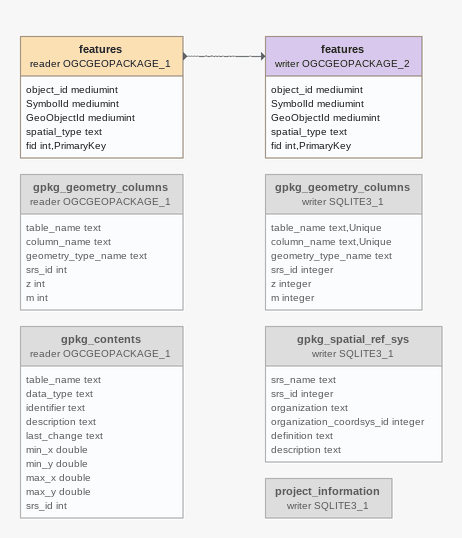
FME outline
features (reader OGCGEOPACKAGE_1)
    attributes: object_id mediumint, SymbolId mediumint, GeoObjectId mediumint, spatial_type text, fid int,PrimaryKey
    -> features (writer OGCGEOPACKAGE_2)
features (writer OGCGEOPACKAGE_2)
    attributes: object_id mediumint, SymbolId mediumint, GeoObjectId mediumint, spatial_type text, fid int,PrimaryKey
gpkg_geometry_columns (reader OGCGEOPACKAGE_1) [off]
    attributes: table_name text, column_name text, geometry_type_name text, srs_id int, z int, m int
gpkg_contents (reader OGCGEOPACKAGE_1) [off]
    attributes: table_name text, data_type text, identifier text, description text, last_change text, min_x double, min_y double, max_x double, max_y double, srs_id int
gpkg_geometry_columns (writer SQLITE3_1) [off]
    attributes: table_name text,Unique, column_name text,Unique, geometry_type_name text, srs_id integer, z integer, m integer
gpkg_spatial_ref_sys (writer SQLITE3_1) [off]
    attributes: srs_name text, srs_id integer, organization text, organization_coordsys_id integer, definition text, description text
project_information (writer SQLITE3_1) [off]
